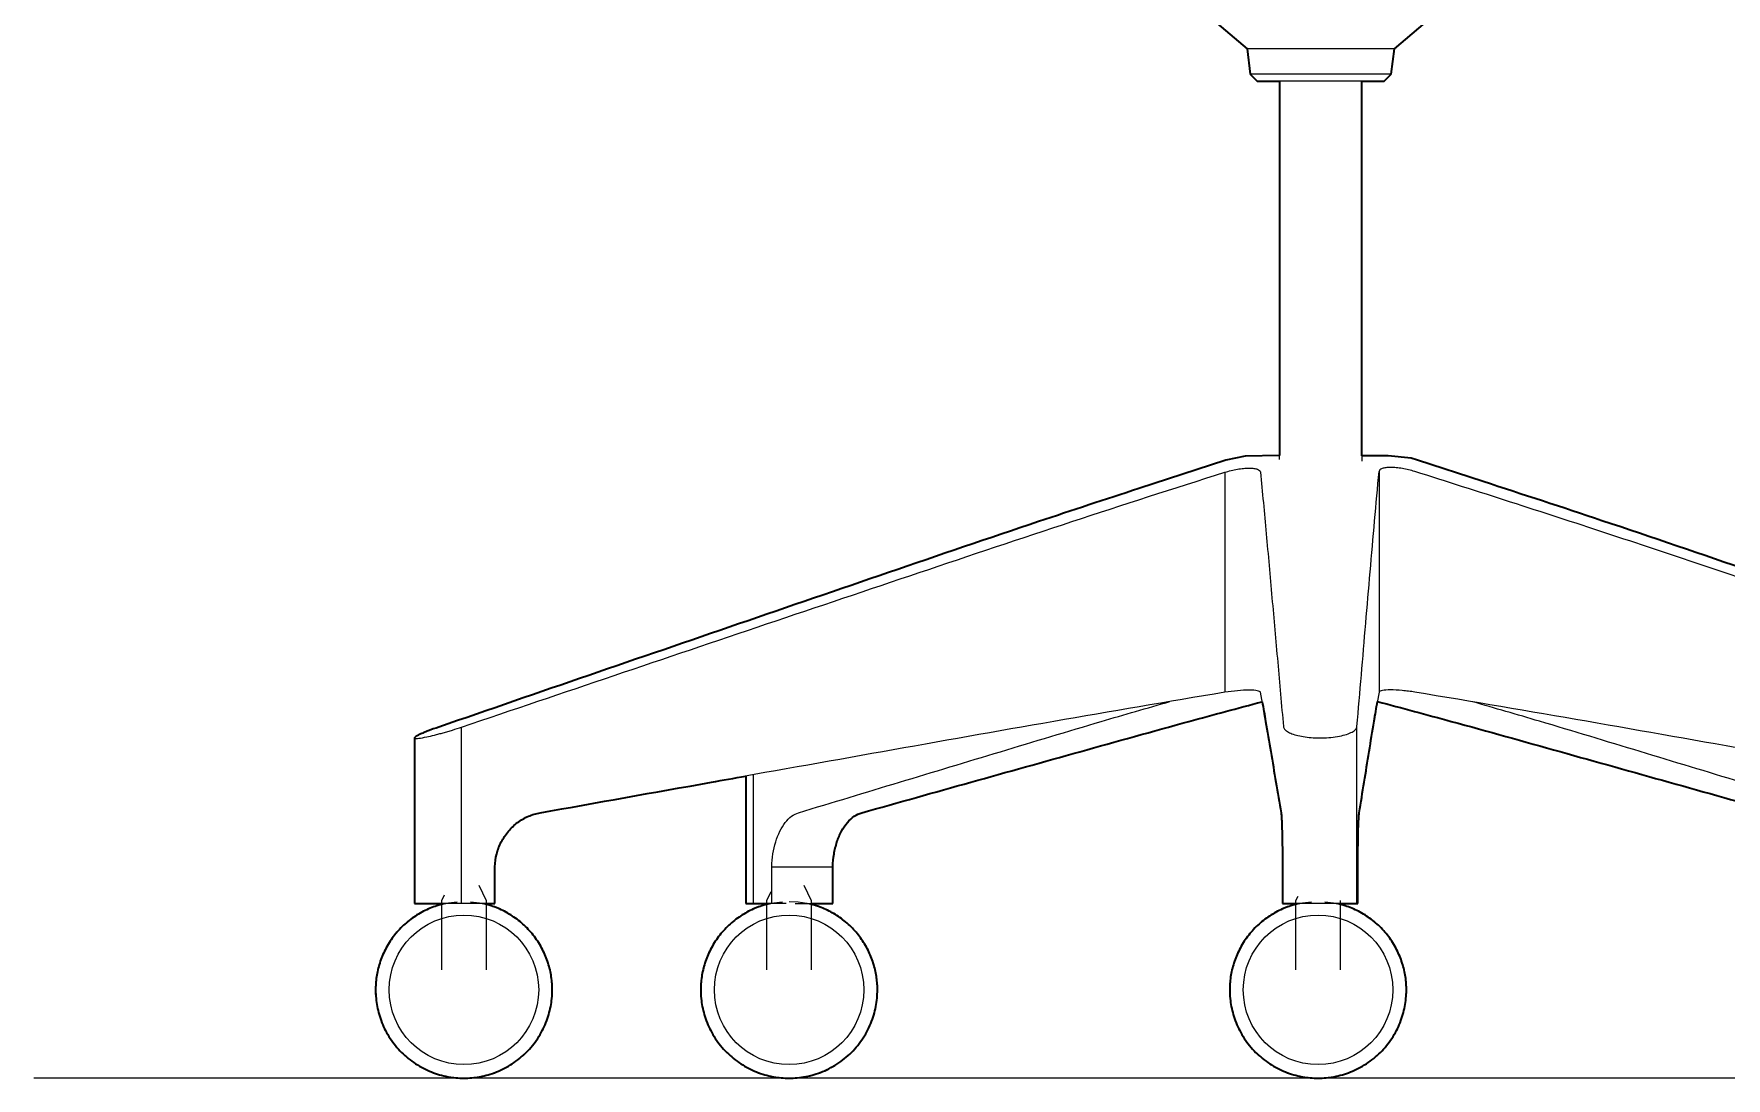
# Model space of a CAD drawing. Header units: millimetres. Extents: x 0 to 2114, y 0 to 2075.
# Drawn here: x 1172 to 1756, y 1173 to 1533 of the extents above; entities that cross this region are included whole.
import ezdxf

# ---------------------------------------------------------------- set-up
doc = ezdxf.new("R2010")
doc.units = ezdxf.units.MM
doc.layers.add('Blocks', color=7, linetype='Continuous')
for name, color, linetype, lineweight, true_color in [('Blocks$Inner', 7, 'Continuous', 25, 0x007f00), ('Blocks$Outline', 7, 'Continuous', 35, 0xff3f3f), ('Groud', 7, 'Continuous', 25, 0x243775)]:
    doc.layers.add(name, color=color, linetype=linetype, lineweight=lineweight, true_color=true_color)

# ---------------------------------------------------------------- blocks, each defined once
blk = doc.blocks.new('Setu Side Chair SIde')
at = {"layer": 'Blocks$Inner'}
for p, q in [((430.3, 213.67), (430.3, 344.35)), ((458.68, 344.35), (458.68, 213.14)), ((411.4, 209.32), (411.4, 133.31)), ((464.63, 209.56), (464.63, 133.37)), ((451.2, 61.32), (451.2, 37.46))]:
    blk.add_line(p, q, dxfattribs=at)
for points in [[(485.62, 368.76), (469.93, 355.6), (444.49, 355.6), (419.04, 355.6), (405.51, 366.96)], [(469.93, 355.6), (468.85, 346.78), (466.41, 344.35), (444.49, 344.35), (422.56, 344.35), (420.13, 346.78), (419.04, 355.6)], [(468.85, 346.78), (444.49, 346.78), (420.13, 346.78)], [(430.3, 215.1), (418.4, 214.81), (411.74, 213.53), (381.64, 203.65)], [(458.68, 214.99), (467.81, 214.94), (475.7, 214.16), (477.93, 213.53), (500.55, 206.08)], [(147.76, 60.33), (131.49, 60.33), (131.49, 117.57)], [(159.21, 73.03), (159.21, 60.33), (147.76, 60.33), (147.76, 121.28)], [(457.31, 73.03), (457.31, 60.33), (456.99, 60.33), (456.99, 121.46)], [(248.51, 60.33), (245.93, 60.33), (245.93, 104.36)], [(259.89, 60.33), (254.9, 60.33), (248.51, 60.33), (248.51, 104.82)], [(254.9, 60.33), (254.9, 73.03), (275.97, 73.03)], [(262.99, 60.33), (275.97, 60.33), (275.97, 73.03)], [(456.99, 60.33), (431.6, 60.33), (431.26, 60.33), (431.26, 73.03)], [(153.67, 66.72), (156.19, 61.32), (156.19, 37.46)], [(253.22, 37.46), (253.22, 61.32), (254.69, 64.46)], [(265.98, 66.72), (268.5, 61.32), (268.5, 37.46)], [(140.91, 37.46), (140.91, 61.32), (141.84, 63.32)], [(435.92, 37.46), (435.92, 61.32), (436.64, 62.86)]]:
    blk.add_lwpolyline(points, dxfattribs=at)
at = {"layer": 'Blocks$Inner', "extrusion": (0, 0, -1)}
for centre, radius, start, end in [((-148.55, 30.51), 30.51, 270, 85.6604), ((-148.55, 30.51), 30.51, 94.3396, 270), ((-260.86, 30.51), 30.51, 270, 85.6604), ((-260.86, 30.51), 30.51, 90, 270), ((-443.56, 30.51), 30.51, 270, 85.6604), ((-443.56, 30.51), 30.51, 94.3396, 270), ((-148.55, 30.51), 25.82, 270, 90), ((-148.55, 30.51), 25.82, 90, 270), ((-260.86, 30.51), 25.82, 270, 90), ((-260.86, 30.51), 25.82, 90, 270), ((-443.56, 30.51), 25.82, 270, 90), ((-443.56, 30.51), 25.82, 90, 270)]:
    blk.add_arc(centre, radius, start, end, dxfattribs=at)
at = {"layer": 'Blocks$Inner'}
for points in [[(411.4, 209.32), (412.09, 209.52), (413.52, 209.9), (415.72, 210.37), (417.85, 210.67), (419.79, 210.78), (421.43, 210.68), (422.67, 210.39), (423.45, 209.93), (423.65, 209.55), (423.67, 209.35)], [(476.96, 209.57), (476.28, 209.78), (474.86, 210.15), (472.67, 210.61), (470.53, 210.91), (468.58, 211.01), (466.93, 210.91), (465.67, 210.61), (464.87, 210.15), (464.66, 209.77), (464.63, 209.56)], [(147.76, 121.28), (165.31, 127.23), (200.43, 139.1), (253.1, 156.91), (305.81, 174.65), (358.51, 192.4), (393.76, 203.73), (411.4, 209.32)], [(423.67, 209.35), (424.33, 202.39), (425.66, 188.24), (427.64, 165.95), (429.62, 143.75), (430.94, 128.9), (431.6, 121.47)], [(456.99, 121.46), (457.5, 127.41), (458.51, 139.3), (460.04, 157.13), (461.57, 174.88), (463.1, 192.67), (464.12, 203.99), (464.63, 209.56)], [(740.38, 121.82), (718.46, 129.24), (674.61, 144.06), (608.83, 166.21), (543, 188.45), (498.99, 202.6), (476.96, 209.57)], [(411.4, 133.31), (391.67, 130), (352.23, 123.29), (293.16, 112.76), (234.03, 102.25), (194.63, 95.21), (174.93, 91.69)], [(430.79, 91.69), (430.2, 95.22), (429.01, 102.26), (427.23, 112.79), (425.45, 123.34), (424.26, 130.02), (423.67, 133.31)], [(464.63, 133.37), (464.06, 130.07), (462.91, 123.36), (461.2, 112.81), (459.48, 102.27), (458.34, 95.22), (457.77, 91.69)], [(714.18, 91.69), (694.41, 95.22), (654.89, 102.27), (595.57, 112.81), (536.33, 123.35), (496.76, 130.06), (476.96, 133.36)], [(444.84, 117.55), (445.92, 117.57), (448.06, 117.68), (451.02, 118.11), (453.52, 118.74), (455.42, 119.54), (456.63, 120.47), (456.95, 121.12), (456.99, 121.46)], [(174.93, 91.69), (173.5, 91.43), (170.77, 90.61), (166.98, 88.4), (163.78, 85.38), (161.31, 81.68), (159.7, 77.48), (159.27, 74.54), (159.21, 73.03)], [(254.9, 73.03), (254.94, 74.54), (255.19, 77.48), (256.14, 81.68), (257.59, 85.38), (259.47, 88.41), (261.7, 90.61), (263.31, 91.43), (264.15, 91.69)], [(275.97, 73.03), (276.01, 74.54), (276.28, 77.48), (277.31, 81.68), (278.88, 85.38), (280.92, 88.4), (283.33, 90.61), (285.07, 91.43), (285.98, 91.69)], [(431.26, 73.03), (431.26, 74.54), (431.25, 77.48), (431.2, 81.68), (431.12, 85.38), (431.03, 88.41), (430.91, 90.61), (430.83, 91.43), (430.79, 91.69)], [(457.77, 91.69), (457.73, 91.43), (457.65, 90.61), (457.54, 88.4), (457.44, 85.38), (457.37, 81.68), (457.33, 77.48), (457.31, 74.54), (457.31, 73.03)]]:
    blk.add_open_spline(points, degree=3, dxfattribs=at)
for points, knots in [([(500.55, 206.08), (514.25, 201.64), (545.26, 191.47), (593.45, 174.96), (645.25, 157.24), (697.04, 139.45), (731.55, 127.58), (748.81, 121.64)], [38.6319059, 38.6319059, 38.6319059, 38.6319059, 38.7899545, 38.9899545, 39.1899545, 39.3899545, 39.5899545, 39.5899545, 39.5899545, 39.5899545]), ([(381.64, 203.65), (370.1, 199.9), (341.25, 190.42), (295.22, 174.65), (243.43, 156.92), (191.67, 139.12), (157.16, 127.24), (139.91, 121.3)], [0, 0, 0, 0, 0.1332176, 0.3332176, 0.5332176, 0.7332176, 0.9332176, 0.9332176, 0.9332176, 0.9332176]), ([(264.15, 91.69), (275.77, 95.21), (299, 102.26), (333.86, 112.78), (364.97, 122.19), (384.5, 127.85), (392.41, 130.11)], [13.7, 13.7, 13.7, 13.7, 13.95, 14.2, 14.45, 14.6199311, 14.6199311, 14.6199311, 14.6199311]), ([(285.98, 91.69), (298.53, 95.21), (323.64, 102.25), (361.32, 112.78), (394.82, 122.15), (415.82, 127.79), (424.25, 130.03)], [34.7713939, 34.7713939, 34.7713939, 34.7713939, 35.0213939, 35.2713939, 35.5213939, 35.6890835, 35.6890835, 35.6890835, 35.6890835]), ([(423.67, 133.31), (423.65, 133.42), (423.44, 133.62), (422.39, 133.94), (419.95, 134.13), (415.8, 133.9), (412.81, 133.53), (411.4, 133.31)], [155.724932, 155.724932, 155.724932, 155.724932, 155.849932, 155.974932, 156.224932, 156.474932, 156.724932, 156.724932, 156.724932, 156.724932]), ([(464.08, 130.11), (472.58, 127.85), (493.64, 122.2), (527.2, 112.79), (564.85, 102.26), (589.94, 95.22), (602.48, 91.69)], [0.0806662, 0.0806662, 0.0806662, 0.0806662, 0.25, 0.5, 0.75, 1, 1, 1, 1]), ([(476.96, 133.36), (476.27, 133.47), (474.83, 133.67), (471.9, 134), (468.43, 134.18), (465.47, 133.96), (464.69, 133.59), (464.63, 133.37)], [99.274669, 99.274669, 99.274669, 99.274669, 99.399669, 99.524669, 99.774669, 100.024669, 100.274669, 100.274669, 100.274669, 100.274669]), ([(624.37, 91.69), (612.77, 95.22), (589.59, 102.28), (554.79, 112.82), (523.92, 122.2), (504.61, 127.81), (496.91, 130.02)], [66.3499714, 66.3499714, 66.3499714, 66.3499714, 66.5999714, 66.8499714, 67.0999714, 67.2659387, 67.2659387, 67.2659387, 67.2659387]), ([(139.91, 121.3), (138.58, 120.83), (136.7, 120.17), (134.63, 119.34), (133.34, 118.78), (132.35, 118.29), (131.49, 117.76), (131.35, 117.35), (132.75, 117.35), (135.31, 117.79), (137.65, 118.34), (139.13, 118.71), (140.13, 118.97), (141.43, 119.33), (143.02, 119.79), (145.16, 120.42), (146.74, 120.93), (147.76, 121.28)], [0.933218, 0.933218, 0.933218, 0.933218, 1.044329, 1.099884, 1.15544, 1.210995, 1.266551, 1.377662, 1.488773, 1.599884, 1.683218, 1.704051, 1.724884, 1.766551, 1.808218, 1.849884, 1.933218, 1.933218, 1.933218, 1.933218]), ([(431.6, 121.47), (431.63, 121.16), (431.89, 120.56), (432.88, 119.71), (434.46, 118.96), (437.25, 118.12), (440.9, 117.6), (443.85, 117.54), (444.84, 117.55)], [246.841875, 246.841875, 246.841875, 246.841875, 246.984732, 247.127589, 247.270447, 247.413304, 247.699018, 247.841875, 247.841875, 247.841875, 247.841875])]:
    blk.add_open_spline(points, degree=3, knots=knots, dxfattribs=at)
at = {"layer": 'Blocks$Outline'}
for points in [[(405.55, 366.92), (419.04, 355.6)], [(469.93, 355.6), (482.2, 365.89)], [(419.04, 355.6), (420.13, 346.78)], [(468.85, 346.78), (469.93, 355.6)], [(420.13, 346.78), (422.56, 344.35)], [(466.41, 344.35), (468.85, 346.78)], [(422.56, 344.35), (430.3, 344.35)], [(430.3, 344.35), (430.3, 215.1)], [(458.68, 214.99), (458.68, 344.35)], [(458.68, 344.35), (466.41, 344.35)], [(411.74, 213.53), (381.64, 203.65)], [(418.4, 214.81), (411.74, 213.53)], [(430.3, 215.1), (418.4, 214.81)], [(467.81, 214.94), (458.68, 214.99)], [(475.7, 214.16), (467.81, 214.94)], [(477.93, 213.53), (475.7, 214.16)], [(500.55, 206.08), (477.93, 213.53)], [(131.49, 117.57), (131.49, 60.33)], [(245.93, 104.36), (245.93, 60.33)], [(159.21, 60.33), (159.21, 73.03)], [(275.97, 60.33), (275.97, 73.03)], [(431.26, 73.03), (431.26, 60.33)], [(457.31, 60.33), (457.31, 73.03)], [(131.49, 60.33), (140.91, 60.33)], [(140.91, 60.33), (140.91, 60.06)], [(156.19, 60.06), (156.19, 60.33)], [(156.19, 60.33), (159.21, 60.33)], [(245.93, 60.33), (248.51, 60.33)], [(248.51, 60.33), (253.22, 60.33)], [(253.22, 60.33), (253.22, 60.06)], [(268.5, 60.06), (268.5, 60.33)], [(268.5, 60.33), (275.97, 60.33)], [(431.26, 60.33), (431.6, 60.33)], [(431.6, 60.33), (435.92, 60.33)], [(435.92, 60.33), (435.92, 60.06)], [(451.2, 60.06), (451.2, 60.33)], [(451.2, 60.33), (456.99, 60.33)], [(456.99, 60.33), (457.31, 60.33)]]:
    blk.add_lwpolyline(points, dxfattribs=at)
for points, knots in [([(748.81, 121.64), (731.55, 127.58), (697.04, 139.45), (645.25, 157.24), (593.45, 174.96), (545.26, 191.47), (514.25, 201.64), (500.55, 206.08)], [-39.5899545, -39.5899545, -39.5899545, -39.5899545, -39.3899545, -39.1899545, -38.9899545, -38.7899545, -38.6319059, -38.6319059, -38.6319059, -38.6319059]), ([(381.64, 203.65), (370.1, 199.9), (341.25, 190.42), (295.22, 174.65), (243.43, 156.92), (191.67, 139.12), (157.16, 127.24), (139.91, 121.3)], [0, 0, 0, 0, 0.1332176, 0.3332176, 0.5332176, 0.7332176, 0.9332176, 0.9332176, 0.9332176, 0.9332176]), ([(285.98, 91.69), (298.53, 95.21), (323.64, 102.25), (361.32, 112.78), (394.82, 122.15), (415.82, 127.79), (424.25, 130.03)], [20.0713939, 20.0713939, 20.0713939, 20.0713939, 20.3213939, 20.5713939, 20.8213939, 20.9890835, 20.9890835, 20.9890835, 20.9890835]), ([(424.25, 130.03), (424.66, 127.8), (425.65, 122.18), (427.23, 112.79), (429.01, 102.26), (430.2, 95.22), (430.79, 91.69)], [-97.8350394, -97.8350394, -97.8350394, -97.8350394, -97.6676585, -97.4176585, -97.1676585, -96.9176585, -96.9176585, -96.9176585, -96.9176585]), ([(457.77, 91.69), (458.34, 95.22), (459.48, 102.27), (461.2, 112.81), (462.73, 122.21), (463.68, 127.86), (464.07, 130.11)], [-119.7823631, -119.7823631, -119.7823631, -119.7823631, -119.5323631, -119.2823631, -119.0323631, -118.8641161, -118.8641161, -118.8641161, -118.8641161]), ([(464.07, 130.11), (472.58, 127.85), (493.64, 122.2), (527.2, 112.79), (564.85, 102.26), (589.94, 95.22), (602.48, 91.69)], [0.0806662, 0.0806662, 0.0806662, 0.0806662, 0.25, 0.5, 0.75, 1, 1, 1, 1]), ([(139.91, 121.3), (138.58, 120.83), (136.7, 120.17), (134.63, 119.34), (133.34, 118.78), (132.35, 118.29), (131.67, 117.87), (131.49, 117.66), (131.49, 117.57), (131.49, 117.57)], [0.9332176, 0.9332176, 0.9332176, 0.9332176, 1.0443753, 1.0999541, 1.1555329, 1.2111117, 1.2666906, 1.3336158, 1.3337825, 1.3337825, 1.3337825, 1.3337825]), ([(174.93, 91.69), (194.63, 95.21), (218.29, 99.44), (241.96, 103.65), (245.93, 104.36)], [-99.9176585, -99.9176585, -99.9176585, -99.9176585, -99.6676585, -99.6173648, -99.6173648, -99.6173648, -99.6173648])]:
    blk.add_open_spline(points, degree=3, knots=knots, dxfattribs=at)
for points in [[(159.21, 73.03), (159.27, 74.54), (159.7, 77.48), (161.31, 81.68), (163.78, 85.38), (166.98, 88.4), (170.77, 90.61), (173.5, 91.43), (174.93, 91.69)], [(275.97, 73.03), (276.01, 74.54), (276.28, 77.48), (277.31, 81.68), (278.88, 85.38), (280.92, 88.4), (283.33, 90.61), (285.07, 91.43), (285.98, 91.69)], [(430.79, 91.69), (430.83, 91.43), (430.91, 90.61), (431.03, 88.41), (431.12, 85.38), (431.2, 81.68), (431.25, 77.48), (431.26, 74.54), (431.26, 73.03)], [(457.31, 73.03), (457.31, 74.54), (457.33, 77.48), (457.37, 81.68), (457.44, 85.38), (457.54, 88.4), (457.65, 90.61), (457.73, 91.43), (457.77, 91.69)]]:
    blk.add_open_spline(points, degree=3, dxfattribs=at)
for points, weights, knots in [([(140.91, 60.06), (117.13, 53.9), (118.06, 29.36), (119.17, 0), (148.55, 0)], [0.93935876847, 0.754970765822, 1, 0.720368348296, 1], [-181.313148, -181.313148, -181.313148, -140.325944, -140.325944, -93.55063, -93.55063, -93.55063]), ([(148.55, 0), (177.93, 0), (179.04, 29.36), (179.97, 53.9), (156.19, 60.06)], [1, 0.720368348296, 1, 0.754970765822, 0.93935876847], [-93.55063, -93.55063, -93.55063, -46.775315, -46.775315, -5.788111, -5.788111, -5.788111]), ([(253.22, 60.06), (229.44, 53.9), (230.37, 29.36), (231.48, 0), (260.86, 0)], [0.93935876847, 0.754970765822, 1, 0.720368348296, 1], [-183.624269, -183.624269, -183.624269, -142.637065, -142.637065, -95.861751, -95.861751, -95.861751]), ([(260.86, 0), (291.37, 0), (291.37, 30.51), (291.37, 54.14), (268.5, 60.06)], [1, 0.707106781187, 1, 0.757165175941, 0.91699417602], [-95.861751, -95.861751, -95.861751, -47.930875, -47.930875, -8.191868, -8.191868, -8.191868]), ([(435.92, 60.06), (412.14, 53.9), (413.07, 29.36), (414.18, 0), (443.56, 0)], [0.93935876847, 0.754970765822, 1, 0.720368348296, 1], [-181.313148, -181.313148, -181.313148, -140.325944, -140.325944, -93.55063, -93.55063, -93.55063]), ([(443.56, 0), (472.94, 0), (474.05, 29.36), (474.98, 53.9), (451.2, 60.06)], [1, 0.720368348296, 1, 0.754970765822, 0.93935876847], [-93.55063, -93.55063, -93.55063, -46.775315, -46.775315, -5.788111, -5.788111, -5.788111])]:
    blk.add_rational_spline(points, weights, degree=2, knots=knots, dxfattribs=at)

msp = doc.modelspace()

# ---------------------------------------------------------------- linework, layer by layer
at = {"layer": 'Groud'}
msp.add_lwpolyline([(2113.96, 1172.58), (1171.71, 1172.58)], dxfattribs=at)

# ---------------------------------------------------------------- block references
at = {"layer": 'Blocks'}
msp.add_blockref('Setu Side Chair SIde', (1171.71, 1172.58), dxfattribs=at)

doc.saveas('drawing.dxf')
